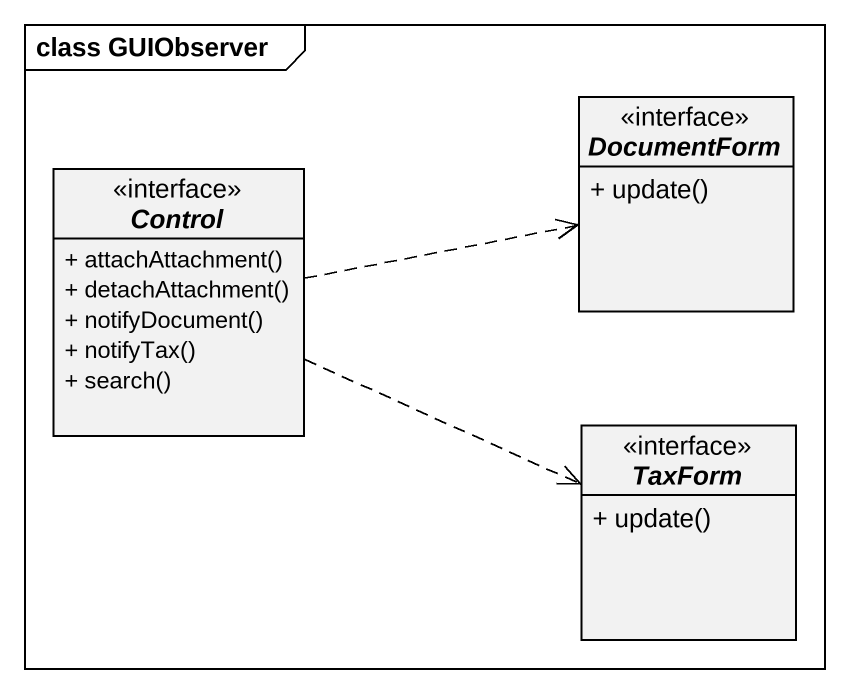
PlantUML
@startuml
mainframe class GUIObserver
hide circle
hide empty members
skinparam classAttributeIconSize 0
interface DocumentForm {
  + update()
}
interface "Control" as Control_ {
  + attachAttachment()
  + detachAttachment()
  + notifyDocument()
  + notifyTax()
  + search()
}
interface TaxForm {
  + update()
}
Control_ .right.> DocumentForm
Control_ .right.> TaxForm
@enduml
